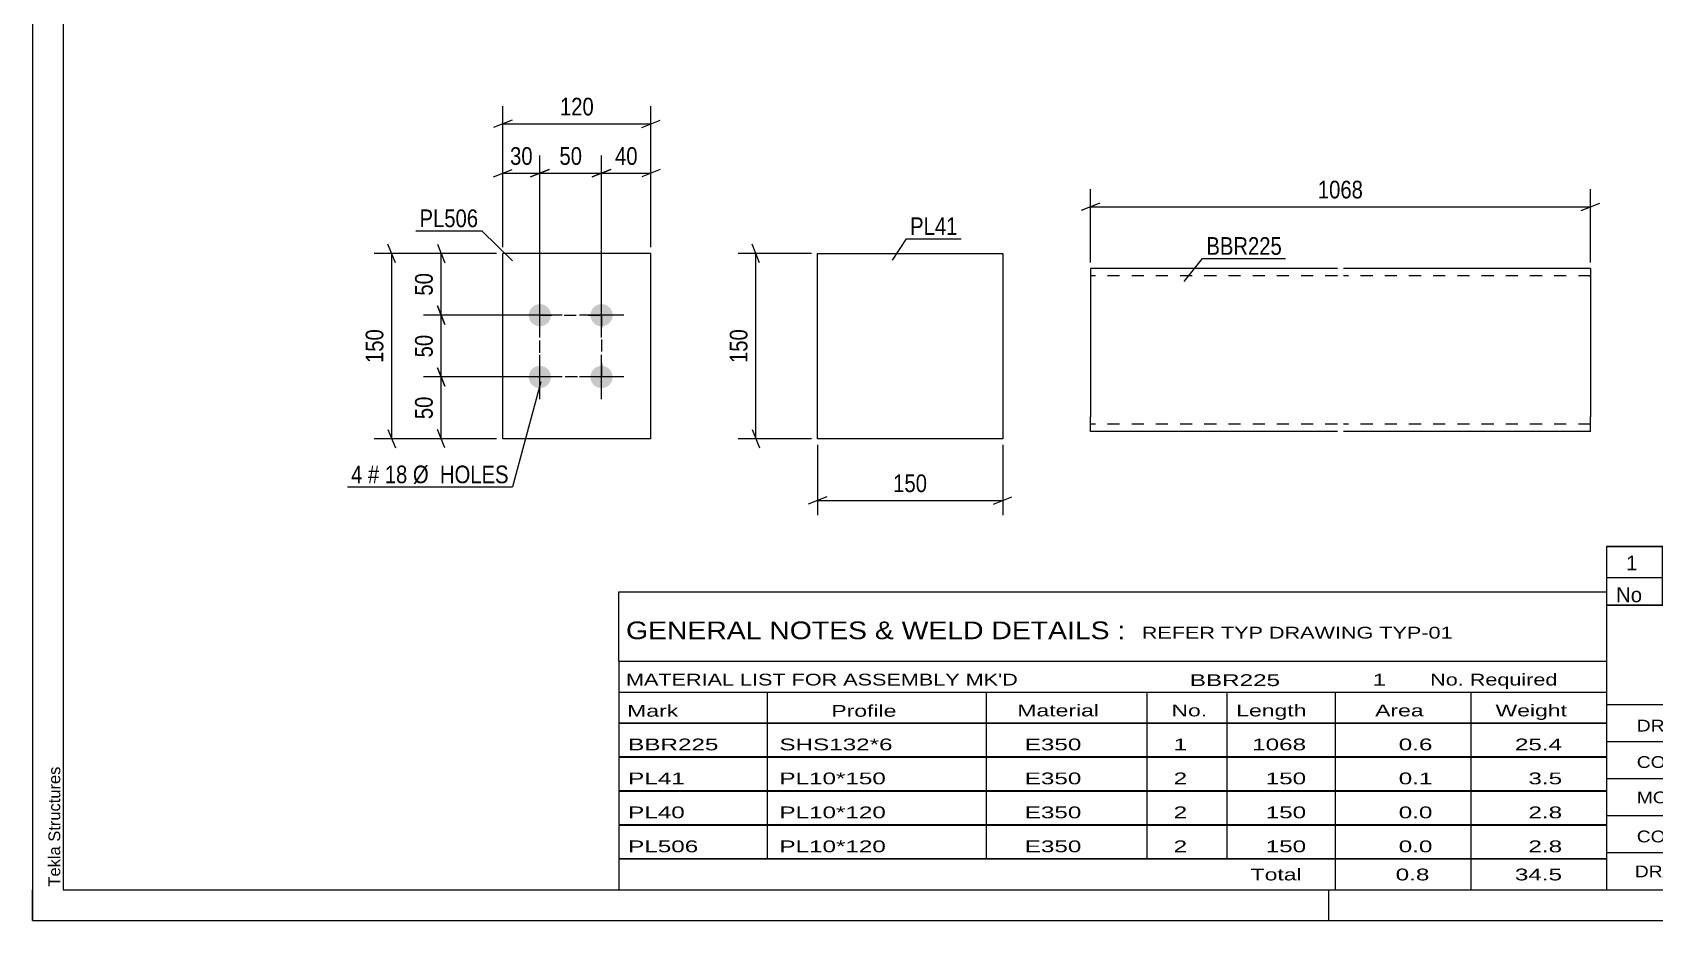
# Model space of a CAD drawing. Header units: millimetres. Extents: x 0 to 420, y 0 to 297.
# Drawn here: x 0 to 262.8, y 0 to 143.8 of the extents above; entities that cross this region are included whole.
import ezdxf

# ---------------------------------------------------------------- set-up
doc = ezdxf.new("R2010")
doc.units = ezdxf.units.MM
doc.linetypes.add('DXK_LINE_DOT2', pattern=[3.9198, 1.9599, -1.9599])
doc.styles.add('Arial', font='ARIAL.TTF', dxfattribs={"height": 0.2})
doc.styles.add('Arial Narrow', font='ARIALN.TTF', dxfattribs={"height": 0.2})

# ---------------------------------------------------------------- blocks, each defined once
blk = doc.blocks.new('Unknown-581593010-1127')
at = {"color": 5, "linetype": 'Continuous'}
for p, q in [((0, 297), (0, 0)), ((5, 292), (5, 5)), ((0, 0), (0, 5)), ((5, 5), (415, 5)), ((210, 0), (210, 5)), ((0, 0), (420, 0))]:
    blk.add_line(p, q, dxfattribs=at)
at = {"color": 174, "linetype": 'Continuous', "style": 'Arial'}
blk.add_text('Tekla Structures', height=1.9102, rotation=90, dxfattribs=at).set_placement((4.5, 5.5))
blk = doc.blocks.new('Part-581593010-2055 - 2048')
at = {"color": 2, "linetype": 'Continuous'}
for p, q in [((100.19, 108.02), (76.19, 108.02)), ((76.19, 78.02), (76.19, 108.02)), ((100.19, 78.02), (100.19, 108.02)), ((100.19, 78.02), (76.19, 78.02))]:
    blk.add_line(p, q, dxfattribs=at)
blk = doc.blocks.new('Bolt-581593010-2116 - 2048')
at = {"linetype": 'Continuous'}
for points in [[(82.19, 96.22, -1), (82.19, 99.82, -1)], [(92.19, 96.22, -1), (92.19, 99.82, -1)], [(82.19, 86.22, -1), (82.19, 89.82, -1)], [(92.19, 86.22, -1), (92.19, 89.82, -1)]]:
    blk.add_hatch(color=1, dxfattribs=at).paths.add_polyline_path(points)
at = {"color": 1, "linetype": 'Continuous'}
for p, q in [((82.19, 94.42), (82.19, 101.62)), ((92.19, 94.42), (92.19, 101.62)), ((85.79, 98.02), (78.59, 98.02)), ((95.79, 98.02), (88.59, 98.02)), ((82.19, 84.42), (82.19, 91.62)), ((92.19, 84.42), (92.19, 91.62)), ((85.79, 88.02), (78.59, 88.02)), ((95.79, 88.02), (88.59, 88.02))]:
    blk.add_line(p, q, dxfattribs=at)
blk = doc.blocks.new('Part-581593010-2263 - 2257')
at = {"color": 2, "linetype": 'Continuous'}
for p, q in [((127.17, 78.02), (127.17, 108.02)), ((127.17, 108.02), (157.17, 108.02)), ((157.17, 108.02), (157.17, 78.02)), ((157.17, 78.02), (127.17, 78.02))]:
    blk.add_line(p, q, dxfattribs=at)
blk = doc.blocks.new('Part-581593010-2286 - 2280')
at = {"color": 2, "linetype": 'Continuous'}
for p, q in [((211.38, 105.58), (171.38, 105.58)), ((171.38, 105.58), (171.38, 81.58)), ((252.38, 105.58), (212.38, 105.58)), ((252.38, 105.58), (252.38, 81.58)), ((171.38, 79.89), (171.38, 81.58)), ((252.38, 79.18), (252.38, 81.58)), ((171.38, 79.37), (171.38, 79.89)), ((171.38, 79.18), (171.38, 79.37)), ((211.38, 79.18), (171.38, 79.18)), ((252.38, 79.18), (212.38, 79.18))]:
    blk.add_line(p, q, dxfattribs=at)
at = {"color": 7, "linetype": 'DXK_LINE_DOT2'}
for p, q in [((211.38, 104.38), (171.38, 104.38)), ((252.38, 104.38), (212.38, 104.38)), ((252.38, 104.38), (252.38, 104.29)), ((252.38, 104.29), (252.38, 104.38)), ((252.38, 104.1), (252.38, 104.29)), ((252.38, 104.29), (252.38, 104.1)), ((171.38, 80.67), (171.38, 81.58)), ((171.38, 79.89), (171.38, 81.13)), ((171.38, 80.38), (171.38, 80.48)), ((171.38, 80.38), (171.38, 80.48)), ((211.38, 80.38), (171.38, 80.38)), ((171.38, 79.18), (171.38, 79.18)), ((252.38, 80.38), (212.38, 80.38)), ((252.38, 80.48), (252.38, 81.13)), ((252.38, 80.38), (252.38, 80.48))]:
    blk.add_line(p, q, dxfattribs=at)
blk = doc.blocks.new('Rectangle-581593010-2242 - 2048')
at = {"color": 1, "linetype": 'DXK_LINE_DOT2'}
blk.add_lwpolyline([(82.19, 98.02), (92.19, 98.02), (92.19, 88.02), (82.19, 88.02), (82.19, 98.02)], close=True, dxfattribs=at)
blk = doc.blocks.new('StraightDimension-581593010-2149 - 2048')
at = {"color": 7, "linetype": 'Continuous'}
for p, q in [((65.59, 89.52), (66.79, 86.52)), ((81.19, 88.02), (63.34, 88.02)), ((66.19, 78.02), (66.19, 88.02)), ((66.79, 76.52), (65.59, 79.52)), ((75.19, 78.02), (63.34, 78.02))]:
    blk.add_line(p, q, dxfattribs=at)
at = {"color": 0}
blk.add_wipeout([(65.44, 85.45), (61.24, 85.45), (61.24, 80.59), (65.44, 80.59)], dxfattribs=at)
at = {"color": 3, "style": 'Arial Narrow'}
blk.add_text('50', height=2.863, rotation=90.0002, dxfattribs=at).set_placement((64.84, 81.19))
blk = doc.blocks.new('StraightDimension-581593010-2183 - 2048')
at = {"color": 7, "linetype": 'Continuous'}
for p, q in [((92.19, 99.02), (92.19, 123.87)), ((100.19, 109.02), (100.19, 123.87)), ((90.69, 120.42), (93.69, 121.62)), ((92.19, 121.02), (100.19, 121.02)), ((101.69, 121.62), (98.69, 120.42))]:
    blk.add_line(p, q, dxfattribs=at)
at = {"color": 0}
blk.add_wipeout([(98.62, 121.77), (98.62, 125.97), (93.77, 125.97), (93.77, 121.77)], dxfattribs=at)
at = {"color": 3, "style": 'Arial Narrow'}
blk.add_text('40', height=2.863, dxfattribs=at).set_placement((94.37, 122.37))
blk = doc.blocks.new('StraightDimension-581593010-2136 - 2048')
at = {"color": 7, "linetype": 'Continuous'}
for p, q in [((81.19, 98.02), (63.34, 98.02)), ((65.59, 99.52), (66.79, 96.52)), ((66.19, 88.02), (66.19, 98.02)), ((66.79, 86.52), (65.59, 89.52)), ((81.19, 88.02), (63.34, 88.02))]:
    blk.add_line(p, q, dxfattribs=at)
at = {"color": 0}
blk.add_wipeout([(65.44, 95.45), (61.24, 95.45), (61.24, 90.59), (65.44, 90.59)], dxfattribs=at)
at = {"color": 3, "style": 'Arial Narrow'}
blk.add_text('50', height=2.863, rotation=90.0002, dxfattribs=at).set_placement((64.84, 91.19))
blk = doc.blocks.new('StraightDimension-581593010-2120 - 2048')
at = {"color": 7, "linetype": 'Continuous'}
for p, q in [((75.19, 108.02), (63.34, 108.02)), ((65.59, 109.52), (66.79, 106.52)), ((66.19, 98.02), (66.19, 108.02)), ((81.19, 98.02), (63.34, 98.02)), ((66.79, 96.52), (65.59, 99.52))]:
    blk.add_line(p, q, dxfattribs=at)
at = {"color": 0}
blk.add_wipeout([(65.44, 105.45), (61.24, 105.45), (61.24, 100.59), (65.44, 100.59)], dxfattribs=at)
at = {"color": 3, "style": 'Arial Narrow'}
blk.add_text('50', height=2.863, rotation=90.0002, dxfattribs=at).set_placement((64.84, 101.19))
blk = doc.blocks.new('StraightDimension-581593010-2166 - 2048')
at = {"color": 7, "linetype": 'Continuous'}
for p, q in [((75.19, 108.02), (55.34, 108.02)), ((58.79, 106.52), (57.59, 109.52)), ((58.19, 78.02), (58.19, 108.02)), ((57.59, 79.52), (58.79, 76.52)), ((75.19, 78.02), (55.34, 78.02))]:
    blk.add_line(p, q, dxfattribs=at)
at = {"color": 0}
blk.add_wipeout([(57.44, 96.36), (53.24, 96.36), (53.24, 89.68), (57.44, 89.68)], dxfattribs=at)
at = {"color": 3, "style": 'Arial Narrow'}
blk.add_text('150', height=2.863, rotation=90.0002, dxfattribs=at).set_placement((56.84, 90.28))
blk = doc.blocks.new('StraightDimension-581593010-2199 - 2048')
at = {"color": 7, "linetype": 'Continuous'}
for p, q in [((82.19, 99.02), (82.19, 123.87)), ((92.19, 99.02), (92.19, 123.87)), ((80.69, 120.42), (83.69, 121.62)), ((82.19, 121.02), (92.19, 121.02)), ((93.69, 121.62), (90.69, 120.42))]:
    blk.add_line(p, q, dxfattribs=at)
at = {"color": 0}
blk.add_wipeout([(89.62, 121.77), (89.62, 125.97), (84.77, 125.97), (84.77, 121.77)], dxfattribs=at)
at = {"color": 3, "style": 'Arial Narrow'}
blk.add_text('50', height=2.863, dxfattribs=at).set_placement((85.37, 122.37))
blk = doc.blocks.new('StraightDimension-581593010-2209 - 2048')
at = {"color": 7, "linetype": 'Continuous'}
for p, q in [((76.19, 109.02), (76.19, 123.87)), ((82.19, 99.02), (82.19, 123.87)), ((74.69, 120.42), (77.69, 121.62)), ((76.19, 121.02), (82.19, 121.02)), ((83.69, 121.62), (80.69, 120.42))]:
    blk.add_line(p, q, dxfattribs=at)
at = {"color": 0}
blk.add_wipeout([(81.62, 121.77), (81.62, 125.97), (76.77, 125.97), (76.77, 121.77)], dxfattribs=at)
at = {"color": 3, "style": 'Arial Narrow'}
blk.add_text('30', height=2.863, dxfattribs=at).set_placement((77.37, 122.37))
blk = doc.blocks.new('StraightDimension-581593010-2223 - 2048')
at = {"color": 7, "linetype": 'Continuous'}
for p, q in [((76.19, 109.02), (76.19, 131.87)), ((100.19, 109.02), (100.19, 131.87)), ((77.69, 129.62), (74.69, 128.42)), ((76.19, 129.02), (100.19, 129.02)), ((98.69, 128.42), (101.69, 129.62))]:
    blk.add_line(p, q, dxfattribs=at)
at = {"color": 0}
blk.add_wipeout([(91.54, 129.77), (91.54, 133.97), (84.85, 133.97), (84.85, 129.77)], dxfattribs=at)
at = {"color": 3, "style": 'Arial Narrow'}
blk.add_text('120', height=2.863, dxfattribs=at).set_placement((85.45, 130.37))
blk = doc.blocks.new('StraightDimension-581593010-2265 - 2257')
at = {"color": 7, "linetype": 'Continuous'}
for p, q in [((127.17, 77.02), (127.17, 65.62)), ((157.17, 77.02), (157.17, 65.62)), ((128.67, 68.62), (125.67, 67.42)), ((155.67, 67.42), (158.67, 68.62)), ((127.17, 68.02), (157.17, 68.02))]:
    blk.add_line(p, q, dxfattribs=at)
at = {"color": 0}
blk.add_wipeout([(145.51, 68.77), (145.51, 72.97), (138.83, 72.97), (138.83, 68.77)], dxfattribs=at)
at = {"color": 3, "style": 'Arial Narrow'}
blk.add_text('150', height=2.863, dxfattribs=at).set_placement((139.43, 69.37))
blk = doc.blocks.new('StraightDimension-581593010-2270 - 2257')
at = {"color": 7, "linetype": 'Continuous'}
for p, q in [((126.17, 108.02), (114.32, 108.02)), ((117.77, 106.52), (116.57, 109.52)), ((117.17, 78.02), (117.17, 108.02)), ((116.57, 79.52), (117.77, 76.52)), ((126.17, 78.02), (114.32, 78.02))]:
    blk.add_line(p, q, dxfattribs=at)
at = {"color": 0}
blk.add_wipeout([(116.42, 96.36), (112.22, 96.36), (112.22, 89.68), (116.42, 89.68)], dxfattribs=at)
at = {"color": 3, "style": 'Arial Narrow'}
blk.add_text('150', height=2.863, rotation=90.0002, dxfattribs=at).set_placement((115.82, 90.28))
blk = doc.blocks.new('StraightDimension-581593010-2291 - 2280')
at = {"color": 7, "linetype": 'Continuous'}
for p, q in [((171.38, 106.58), (171.38, 118.43)), ((252.38, 106.58), (252.38, 118.43)), ((172.88, 116.18), (169.88, 114.98)), ((250.88, 114.98), (253.88, 116.18)), ((171.38, 115.58), (252.38, 115.58))]:
    blk.add_line(p, q, dxfattribs=at)
at = {"color": 0}
blk.add_wipeout([(216.13, 116.33), (216.13, 120.53), (207.62, 120.53), (207.62, 116.33)], dxfattribs=at)
at = {"color": 3, "style": 'Arial Narrow'}
blk.add_text('1068', height=2.863, dxfattribs=at).set_placement((208.22, 116.93))
blk = doc.blocks.new('Unknown-581593010-2942')
at = {"color": 7, "linetype": 'Continuous'}
for p, q in [((95, 53.25), (255, 53.25)), ((95, 42), (95, 53.25)), ((255, 53.25), (255, 42)), ((95, 42), (255, 42)), ((95, 42), (95, 37)), ((255, 42), (255, 37)), ((95, 37), (255, 37)), ((95, 37), (95, 32)), ((119, 37), (119, 32)), ((154.5, 37), (154.5, 32)), ((180.5, 37), (180.5, 32)), ((193.5, 37), (193.5, 32)), ((211, 37), (211, 32)), ((233, 37), (233, 32)), ((255, 37), (255, 32)), ((95, 32), (255, 32)), ((95, 31.95), (95, 26.55)), ((95, 31.95), (255, 31.95)), ((119, 32), (119, 26.5)), ((154.5, 32), (154.5, 26.5)), ((180.5, 32), (180.5, 26.5)), ((193.5, 32), (193.5, 26.5)), ((211, 32), (211, 26.5)), ((233, 32), (233, 26.5)), ((255, 31.95), (255, 26.55)), ((95, 26.55), (255, 26.55)), ((95, 26.45), (95, 21.05)), ((95, 26.45), (255, 26.45)), ((119, 26.5), (119, 21)), ((154.5, 26.5), (154.5, 21)), ((180.5, 26.5), (180.5, 21)), ((193.5, 26.5), (193.5, 21)), ((211, 26.5), (211, 21)), ((233, 26.5), (233, 21)), ((255, 26.45), (255, 21.05)), ((95, 21.05), (255, 21.05)), ((95, 20.95), (95, 15.55)), ((95, 20.95), (255, 20.95)), ((119, 21), (119, 15.5)), ((154.5, 21), (154.5, 15.5)), ((180.5, 21), (180.5, 15.5)), ((193.5, 21), (193.5, 15.5)), ((211, 21), (211, 15.5)), ((233, 21), (233, 15.5)), ((255, 20.95), (255, 15.55)), ((95, 15.55), (255, 15.55)), ((95, 15.45), (95, 10.05)), ((95, 15.45), (255, 15.45)), ((119, 15.5), (119, 10)), ((154.5, 15.5), (154.5, 10)), ((180.5, 15.5), (180.5, 10)), ((193.5, 15.5), (193.5, 10)), ((211, 15.5), (211, 10)), ((233, 15.5), (233, 10)), ((255, 15.45), (255, 10.05)), ((95, 10.05), (255, 10.05)), ((95, 10), (255, 10)), ((95, 10), (95, 5)), ((211, 10), (211, 5)), ((233, 10), (233, 5)), ((255, 10), (255, 5)), ((95, 5), (255, 5))]:
    blk.add_line(p, q, dxfattribs=at)
at = {"color": 7, "style": 'Arial Narrow'}
for s, height, width, p in [('GENERAL NOTES & WELD DETAILS :', 2.8633, 1.4, (96.15, 45.56)), ('REFER TYP DRAWING TYP-01', 1.9089, 1.6, (179.7, 45.66)), ("MATERIAL LIST FOR ASSEMBLY MK'D", 1.9089, 1.6, (96.15, 38.06)), ('BBR225', 1.909, 1.794707, (187.48, 37.97)), ('1', 1.91, 1.794707, (217.08, 38.06)), ('No. Required', 1.9089, 1.6, (226.41, 38.06)), ('Mark', 1.909, 1.7, (96.34, 33)), ('Profile', 1.909, 1.7, (129.41, 33)), ('Material', 1.909, 1.7, (159.54, 33.06)), ('No.', 1.909, 1.7, (184.5, 33.06)), ('Length', 1.909, 1.7, (195, 33.06)), ('Area', 1.909, 1.7, (217.5, 33.06)), ('Weight', 1.909, 1.7, (237, 33.06))]:
    blk.add_text(s, height=height, dxfattribs=dict(at, width=width)).set_placement(p)
at = {"color": 7, "linetype": 'Continuous', "style": 'Arial Narrow'}
for s, height, width, p in [('BBR225', 1.909, 1.794707, (96.5, 27.56)), ('SHS132*6', 1.909, 1.794707, (121, 27.56)), ('E350', 1.909, 1.794707, (160.74, 27.56)), ('1', 1.91, 1.794707, (184.86, 27.56)), ('1068', 1.909, 1.794707, (197.58, 27.56)), ('0.6', 1.909, 1.794707, (221.32, 27.56)), ('25.4', 1.909, 1.794707, (240.14, 27.56)), ('PL41', 1.909, 1.794707, (96.5, 22.06)), ('PL10*150', 1.909, 1.794707, (121, 22.06)), ('E350', 1.909, 1.794707, (160.74, 22.06)), ('2', 1.91, 1.794707, (184.86, 22.06)), ('150', 1.909, 1.794707, (199.77, 22.06)), ('0.1', 1.909, 1.794707, (221.32, 22.06)), ('3.5', 1.909, 1.794707, (242.33, 22.06)), ('PL40', 1.909, 1.794707, (96.5, 16.56)), ('PL10*120', 1.909, 1.794707, (121, 16.56)), ('E350', 1.909, 1.794707, (160.74, 16.56)), ('2', 1.91, 1.794707, (184.86, 16.56)), ('150', 1.909, 1.794707, (199.77, 16.56)), ('0.0', 1.909, 1.794707, (221.32, 16.56)), ('2.8', 1.909, 1.794707, (242.33, 16.56)), ('PL506', 1.909, 1.794707, (96.5, 11.06)), ('PL10*120', 1.909, 1.794707, (121, 11.06)), ('E350', 1.909, 1.794707, (160.74, 11.06)), ('2', 1.91, 1.794707, (184.86, 11.06)), ('150', 1.909, 1.794707, (199.77, 11.06)), ('0.0', 1.909, 1.794707, (221.32, 11.06)), ('2.8', 1.909, 1.794707, (242.33, 11.06)), ('Total', 1.909, 1.7, (197.33, 6.5)), ('0.8', 1.909, 1.794707, (220.83, 6.5)), ('34.5', 1.909, 1.794707, (240.14, 6.5))]:
    blk.add_text(s, height=height, dxfattribs=dict(at, width=width)).set_placement(p)
blk = doc.blocks.new('Unknown-581593010-2940')
at = {"color": 7, "linetype": 'Continuous'}
for p, q in [((255, 51.05), (255, 5)), ((255, 51.05), (415, 51.05)), ((415, 51), (415, 5)), ((255, 35), (415, 35)), ((295.14, 35), (295.14, 5)), ((255, 29), (415, 29)), ((397, 5.05), (397, 29.05)), ((255, 23), (415, 23)), ((339.14, 23), (339.14, 5)), ((255, 17), (415, 17)), ((255, 11), (397, 11)), ((255, 5), (415, 5))]:
    blk.add_line(p, q, dxfattribs=at)
at = {"color": 7, "style": 'Arial Narrow'}
for s, height, width, p in [('DRAWING TITLE', 1.9089, 1.425378, (259.88, 30.61)), ('BC-BRACE', 1.909, 1.425378, (296.81, 30.59)), ('CONTRACT', 1.909, 1.425378, (259.88, 24.71)), ('TERMINAL BUILDING', 1.9089, 1.425378, (297.06, 25.07)), ('MODELLED BY', 1.9089, 1.425378, (259.88, 18.98)), ('GSK', 1.909, 1.425378, (296.88, 19.04)), ('ISSUED', 1.909, 1.425378, (339.94, 18.64)), ('17.03.2026', 1.909, 1.425378, (356.69, 18.52)), ('CONTRACT NO', 1.9089, 1.425378, (259.88, 12.66)), ('AN-C-1376', 1.909, 1.425378, (297.23, 12.78)), ('SCALE', 1.909, 1.425378, (339.94, 12.65)), ('A1', 6.204, 1.25, (401.24, 7.2)), ('DRAWING No', 1.909, 1.425378, (259.56, 7)), ('[BBR.225]', 1.909, 1.425378, (297.46, 6.99)), ('1', 3.34, 1.5, (376.91, 5.68)), ('REVISION No.', 1.9089, 1.425378, (339.94, 5.77))]:
    blk.add_text(s, height=height, dxfattribs=dict(at, width=width)).set_placement(p)
at = {"color": 7, "linetype": 'Continuous', "style": 'Arial Narrow'}
for s, height, width, p in [('PH #', 2.1, 1.42538, (402.4, 24.55)), ('101', 2.1, 1.42538, (403.41, 18.55)), ('NTS', 1.909, 1.425378, (357, 13.05))]:
    blk.add_text(s, height=height, dxfattribs=dict(at, width=width)).set_placement(p)
blk = doc.blocks.new('Unknown-581593010-2941')
at = {"color": 7, "linetype": 'Continuous'}
for p, q in [((255, 60.55), (415, 60.55)), ((415, 60.55), (255, 60.55)), ((255, 60.55), (255, 55.55)), ((264, 60.55), (264, 55.55)), ((288, 60.55), (288, 55.55)), ((385, 60.55), (385, 55.55)), ((415, 60.55), (415, 55.55)), ((255, 55.55), (415, 55.55)), ((255, 55.55), (255, 51.05)), ((255, 55.55), (415, 55.55)), ((264, 55.55), (264, 51.05)), ((288, 55.55), (288, 51.05)), ((385, 55.55), (385, 51.05)), ((415, 55.55), (415, 51.05)), ((415, 51.05), (255, 51.05))]:
    blk.add_line(p, q, dxfattribs=at)
at = {"color": 7, "linetype": 'Continuous', "style": 'Arial Narrow'}
for s, height, width, p in [('1', 2.39, 1.196471, (258.16, 56.7)), ('0', 2.39, 1.196471, (273, 56.7)), ('ISSUED FOR CONSTRUCTION', 2.3861, 1.196471, (290, 56.7)), ('17.03.2026', 2.386, 1.196471, (391, 56.7)), ('No', 2.386, 1.2, (256.54, 51.55)), ('REV MARK', 2.386, 1.2, (265, 51.55)), ('REVISION DESCRIPTION', 2.3861, 1.2, (290, 51.55)), ('REV. DATE', 2.386, 1.2, (390.28, 51.55))]:
    blk.add_text(s, height=height, dxfattribs=dict(at, width=width)).set_placement(p)
blk = doc.blocks.new('Mark-581593010-2051 - 2048')
at = {"color": 0}
blk.add_wipeout([(72.2, 112.28), (72.2, 115.28), (62.7, 115.28), (62.7, 112.28)], dxfattribs=at)
blk.add_wipeout([(72.2, 112.28), (72.2, 115.28), (62.7, 115.28), (62.7, 112.28)], dxfattribs=at)
at = {"color": 30, "linetype": 'Continuous'}
for p in [(62.1, 111.68), (77.78, 106.83)]:
    blk.add_line(p, (72.8, 111.68), dxfattribs=at)
at = {"color": 3, "style": 'Arial Narrow'}
blk.add_text('PL506', height=2.863, dxfattribs=at).set_placement((62.7, 112.28))
blk = doc.blocks.new('Mark-581593010-2112 - 2048')
at = {"color": 0}
blk.add_wipeout([(53.45, 70.81), (53.45, 73.81), (51.62, 73.81), (51.62, 70.81)], dxfattribs=at)
blk.add_wipeout([(53.45, 70.81), (53.45, 73.81), (51.62, 73.81), (51.62, 70.81)], dxfattribs=at)
blk.add_wipeout([(56.17, 70.81), (56.17, 73.81), (54.35, 73.81), (54.35, 70.81)], dxfattribs=at)
blk.add_wipeout([(56.17, 70.81), (56.17, 73.81), (54.35, 73.81), (54.35, 70.81)], dxfattribs=at)
at = {"color": 3, "style": 'Arial Narrow'}
blk.add_text('4', height=2.86, dxfattribs=at).set_placement((51.62, 70.81))
at = {"color": 0}
blk.add_wipeout([(60.73, 70.81), (60.73, 73.81), (57.07, 73.81), (57.07, 70.81)], dxfattribs=at)
blk.add_wipeout([(60.73, 70.81), (60.73, 73.81), (57.07, 73.81), (57.07, 70.81)], dxfattribs=at)
at = {"color": 3, "style": 'Arial Narrow'}
blk.add_text('#', height=2.86, dxfattribs=at).set_placement((54.35, 70.81))
at = {"color": 0}
blk.add_wipeout([(77.16, 70.81), (77.16, 73.81), (61.63, 73.81), (61.63, 70.81)], dxfattribs=at)
blk.add_wipeout([(77.16, 70.81), (77.16, 73.81), (61.63, 73.81), (61.63, 70.81)], dxfattribs=at)
at = {"color": 7, "linetype": 'Continuous'}
for p in [(82.37, 87.25), (51.02, 70.21)]:
    blk.add_line(p, (77.76, 70.21), dxfattribs=at)
at = {"color": 3, "style": 'Arial Narrow'}
for s, p in [('18', (57.07, 70.81)), ('Ø  HOLES', (61.63, 70.81))]:
    blk.add_text(s, height=2.863, dxfattribs=at).set_placement(p)
blk = doc.blocks.new('Mark-581593010-2259 - 2257')
at = {"color": 0}
blk.add_wipeout([(149.84, 111), (149.84, 114), (142.17, 114), (142.17, 111)], dxfattribs=at)
blk.add_wipeout([(149.84, 111), (149.84, 114), (142.17, 114), (142.17, 111)], dxfattribs=at)
at = {"color": 30, "linetype": 'Continuous'}
for p, q in [((139.33, 106.96), (141.57, 110.4)), ((141.57, 110.4), (150.44, 110.4))]:
    blk.add_line(p, q, dxfattribs=at)
at = {"color": 3, "style": 'Arial Narrow'}
blk.add_text('PL41', height=2.863, dxfattribs=at).set_placement((142.17, 111))
blk = doc.blocks.new('Mark-581593010-2282 - 2280')
at = {"color": 0}
blk.add_wipeout([(202.4, 107.8), (202.4, 110.8), (190.16, 110.8), (190.16, 107.8)], dxfattribs=at)
blk.add_wipeout([(202.4, 107.8), (202.4, 110.8), (190.16, 110.8), (190.16, 107.8)], dxfattribs=at)
at = {"color": 30, "linetype": 'Continuous'}
for p, q in [((186.58, 103.5), (189.56, 107.2)), ((189.56, 107.2), (203, 107.2))]:
    blk.add_line(p, q, dxfattribs=at)
at = {"color": 3, "style": 'Arial Narrow'}
blk.add_text('BBR225', height=2.863, dxfattribs=at).set_placement((190.16, 107.8))

msp = doc.modelspace()

# ---------------------------------------------------------------- block references
for name in ['Unknown-581593010-1127', 'Part-581593010-2055 - 2048', 'Part-581593010-2263 - 2257', 'Part-581593010-2286 - 2280', 'Bolt-581593010-2116 - 2048', 'Rectangle-581593010-2242 - 2048', 'Unknown-581593010-2941', 'Unknown-581593010-2942', 'Unknown-581593010-2940']:
    msp.add_blockref(name, (0, 0))

# ---------------------------------------------------------------- next in the draw order: block references
for name in ['StraightDimension-581593010-2183 - 2048', 'StraightDimension-581593010-2291 - 2280', 'Mark-581593010-2259 - 2257', 'StraightDimension-581593010-2149 - 2048', 'StraightDimension-581593010-2265 - 2257']:
    msp.add_blockref(name, (0, 0))

# ---------------------------------------------------------------- next in the draw order: block references
for name in ['Mark-581593010-2282 - 2280', 'StraightDimension-581593010-2270 - 2257', 'StraightDimension-581593010-2136 - 2048']:
    msp.add_blockref(name, (0, 0))

# ---------------------------------------------------------------- next in the draw order: block references
msp.add_blockref('StraightDimension-581593010-2120 - 2048', (0, 0))

# ---------------------------------------------------------------- next in the draw order: block references
for name in ['StraightDimension-581593010-2199 - 2048', 'StraightDimension-581593010-2166 - 2048']:
    msp.add_blockref(name, (0, 0))

# ---------------------------------------------------------------- next in the draw order: block references
for name in ['StraightDimension-581593010-2209 - 2048', 'Mark-581593010-2112 - 2048']:
    msp.add_blockref(name, (0, 0))

# ---------------------------------------------------------------- next in the draw order: block references
msp.add_blockref('StraightDimension-581593010-2223 - 2048', (0, 0))

# ---------------------------------------------------------------- next in the draw order: block references
msp.add_blockref('Mark-581593010-2051 - 2048', (0, 0))

doc.saveas('drawing.dxf')
